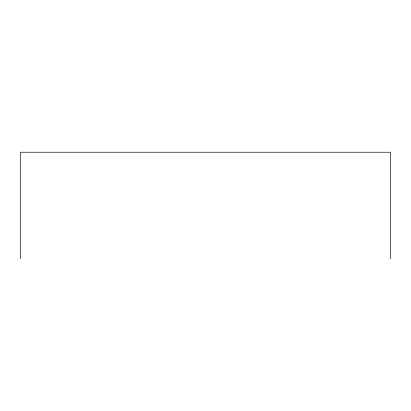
<?xml version="1.0" encoding="UTF-8"?>
<svg xmlns="http://www.w3.org/2000/svg" width="411" height="411" viewBox="0 0 411 411"><rect width="100%" height="100%" fill="white"/><g stroke="black" fill="none" stroke-linecap="round" stroke-linejoin="round"><path stroke-width="0.62" d="M390.45 258.766L390.45 152.234L20.55 152.234L20.55 258.766"/></g></svg>
